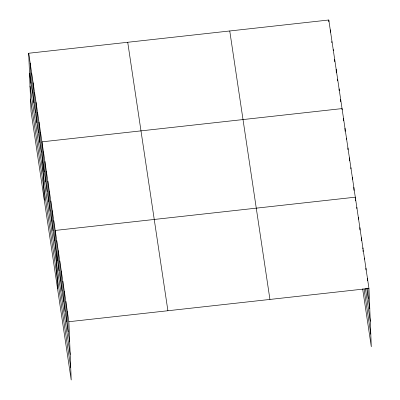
<?xml version="1.0" encoding="UTF-8"?>
<svg xmlns="http://www.w3.org/2000/svg" width="400" height="400" viewBox="0 0 400 400"><rect width="100%" height="100%" fill="white"/><g stroke="black" fill="none" stroke-linecap="round" stroke-linejoin="round"><path stroke-width="0.6" d="M28.695 53.25L68.875 321.715L71.215 380L31.04 111.535L28.695 53.25L328.785 20L368.96 288.465L371.305 346.75L362.645 288.88M68.875 321.715L368.96 288.465M366.74 288.385L369.775 308.67M365.37 288.425L370.28 321.235M364.015 288.84L370.8 334.185M229.755 30.975L269.935 299.435M127.725 42.28L167.905 310.74M29.51 73.46L69.685 341.92M30.015 86.025L70.19 354.49M30.535 98.97L70.71 367.435M367.445 278.32L367.545 280.77M367.84 288.12L368.255 298.53M365.925 268.18L366 270.015M364.41 258.04L364.46 259.26M362.89 247.895L362.94 249.12M362.99 250.345L363.04 251.57M361.375 237.755L361.495 240.815M359.855 227.61L359.955 230.06M358.34 217.47L358.41 219.305M356.82 207.33L356.87 208.55M355.35 198.41L355.3 197.185L55.215 230.435L57.555 288.72M355.4 199.635L355.45 200.86M353.83 187.34L353.95 190.405M352.355 177.5L352.43 179.335M350.885 167.655L350.93 168.88M349.41 157.81L349.535 160.875M347.935 147.97L348.01 149.805M346.465 138.125L346.515 139.35M344.99 128.28L345.115 131.34M343.515 118.435L343.615 120.885M342.095 109.82L342.045 108.595L41.955 141.845L44.295 200.13M340.595 99.36L340.695 101.81M339.1 88.905L339.17 90.745M337.625 79.06L337.7 80.9M336.15 69.22L336.3 72.89M334.68 59.375L334.775 61.825M333.205 49.53L333.255 50.755M331.805 41.525L331.855 42.75M330.26 29.845L330.355 32.295M328.785 20L328.86 21.835M67.355 311.575L68.165 331.78M65.84 301.43L66.65 321.64M64.32 291.29L65.13 311.495M62.8 281.145L63.615 301.355M61.285 271.005L62.095 291.21M59.765 260.865L60.58 281.07M58.25 250.72L59.06 270.93M56.73 240.58L57.545 260.785M53.74 220.595L54.55 240.8M52.265 210.75L53.08 230.955M50.795 200.905L51.605 221.115M49.32 191.065L50.13 211.27M47.845 181.22L48.66 201.425M46.375 171.375L47.185 191.58M44.9 161.53L45.715 181.74M43.43 151.69L44.24 171.895M40.48 132L41.295 152.21M39.01 122.155L39.82 142.365M37.535 112.315L38.345 132.52M36.06 102.47L36.875 122.675M34.59 92.625L35.4 112.835M33.115 82.785L33.93 102.99M31.645 72.94L32.455 93.145M30.17 63.095L30.98 83.3"/></g></svg>
